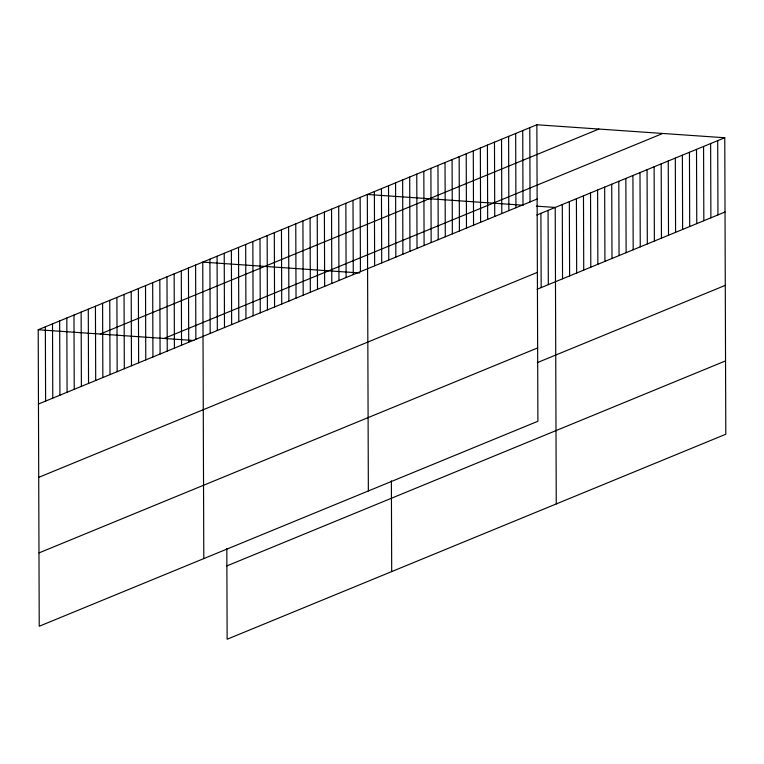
<?xml version="1.0" encoding="UTF-8"?>
<svg xmlns="http://www.w3.org/2000/svg" width="764" height="764" viewBox="0 0 764 764"><rect width="100%" height="100%" fill="white"/><g stroke="black" fill="none" stroke-linecap="round" stroke-linejoin="round"><path stroke-width="1.15" d="M536.863 124.761L537.894 421.26L39.231 626.251L38.2 329.762L536.863 124.761L724.769 137.749L725.8 434.238L227.137 639.239L226.822 548.466M100.208 334.04L598.871 129.049M164.098 338.462L662.76 133.461M38.458 404.022L537.121 199.032M536.825 215.009L724.769 137.749M38.716 477.357L537.379 272.366M537.082 289.279L725.026 212.01M38.983 552.916L537.646 347.916M537.34 362.613L725.284 285.354M226.879 565.904L725.542 360.904M523.111 205.23L367.322 194.457L368.353 490.956M536.395 206.146L555.218 207.445L556.259 503.944M359.653 272.958L202.756 262.109L203.797 558.599M38.2 329.762L193.989 340.524M717.702 140.652L717.959 214.923M710.635 143.556L710.892 217.826M703.568 146.459L703.835 220.729M696.51 149.362L696.768 223.632M689.443 152.275L689.701 226.536M682.376 155.178L682.634 229.439M675.319 158.081L675.577 232.342M668.252 160.984L668.51 235.245M661.185 163.888L661.443 238.148M654.118 166.791L654.376 241.052M647.06 169.694L647.318 243.955M639.993 172.597L640.251 246.867M632.926 175.5L633.184 249.771M625.859 178.404L626.127 252.674M618.802 181.307L619.06 255.577M611.735 184.22L611.993 258.48M604.668 187.123L604.926 261.383M597.61 190.026L597.868 264.287M590.543 192.929L590.801 267.19M583.476 195.832L583.734 270.093M576.409 198.735L576.667 272.996M569.352 201.639L569.61 275.909M562.285 204.542L562.543 278.812M548.065 210.387L548.323 284.657M540.912 213.328L541.17 287.598M529.796 127.664L530.054 201.935M522.738 130.568L522.996 204.838M515.671 133.471L515.929 207.741M508.604 136.384L508.862 210.644M501.537 139.287L501.805 213.548M494.48 142.19L494.738 216.451M487.413 145.093L487.671 219.354M480.346 147.996L480.604 222.257M473.288 150.9L473.546 225.16M466.221 153.803L466.479 228.064M459.154 156.706L459.412 230.976M452.087 159.609L452.345 233.88M445.03 162.512L445.288 236.783M437.963 165.416L438.221 239.686M430.896 168.328L431.154 242.589M423.829 171.232L424.096 245.492M416.772 174.135L417.029 248.395M409.705 177.038L409.962 251.299M402.638 179.941L402.895 254.202M395.58 182.844L395.838 257.105M391.378 480.814L391.693 571.587M388.513 185.748L388.771 260.008M381.446 188.651L381.704 262.921M374.379 191.554L374.637 265.824M360.159 197.398L360.427 271.669M353.006 200.34L353.264 274.61M345.853 203.281L346.111 277.552M338.7 206.223L338.958 280.493M331.547 209.164L331.805 283.434M324.385 212.105L324.652 286.376M317.232 215.047L317.49 289.317M310.079 217.988L310.337 292.259M302.926 220.93L303.184 295.2M295.773 223.871L296.031 298.141M288.62 226.812L288.878 301.083M281.458 229.754L281.725 304.024M274.305 232.695L274.562 306.966M267.152 235.637L267.41 309.907M259.999 238.578L260.257 312.839M252.846 241.519L253.104 315.78M245.683 244.461L245.951 318.722M238.53 247.402L238.788 321.663M231.377 250.344L231.635 324.604M224.224 253.285L224.482 327.546M217.072 256.226L217.329 330.487M209.909 259.168L210.176 333.429M195.603 265.051L195.861 339.312M188.45 267.992L188.708 342.253M181.297 270.933L181.555 345.194M174.144 273.875L174.402 348.136M166.982 276.816L167.249 351.077M159.829 279.758L160.087 354.018M152.676 282.699L152.934 356.96M145.523 285.641L145.781 359.901M138.37 288.582L138.628 362.843M131.207 291.523L131.475 365.784M124.055 294.465L124.312 368.726M116.902 297.406L117.159 371.667M109.749 300.347L110.006 374.608M102.596 303.289L102.853 377.55M95.433 306.23L95.701 380.491M88.28 309.172L88.538 383.433M81.127 312.113L81.385 386.374M73.974 315.054L74.232 389.315M66.821 317.996L67.079 392.257M59.668 320.937L59.926 395.198M52.506 323.879L52.773 398.139M45.353 326.82L45.611 401.081"/></g></svg>
